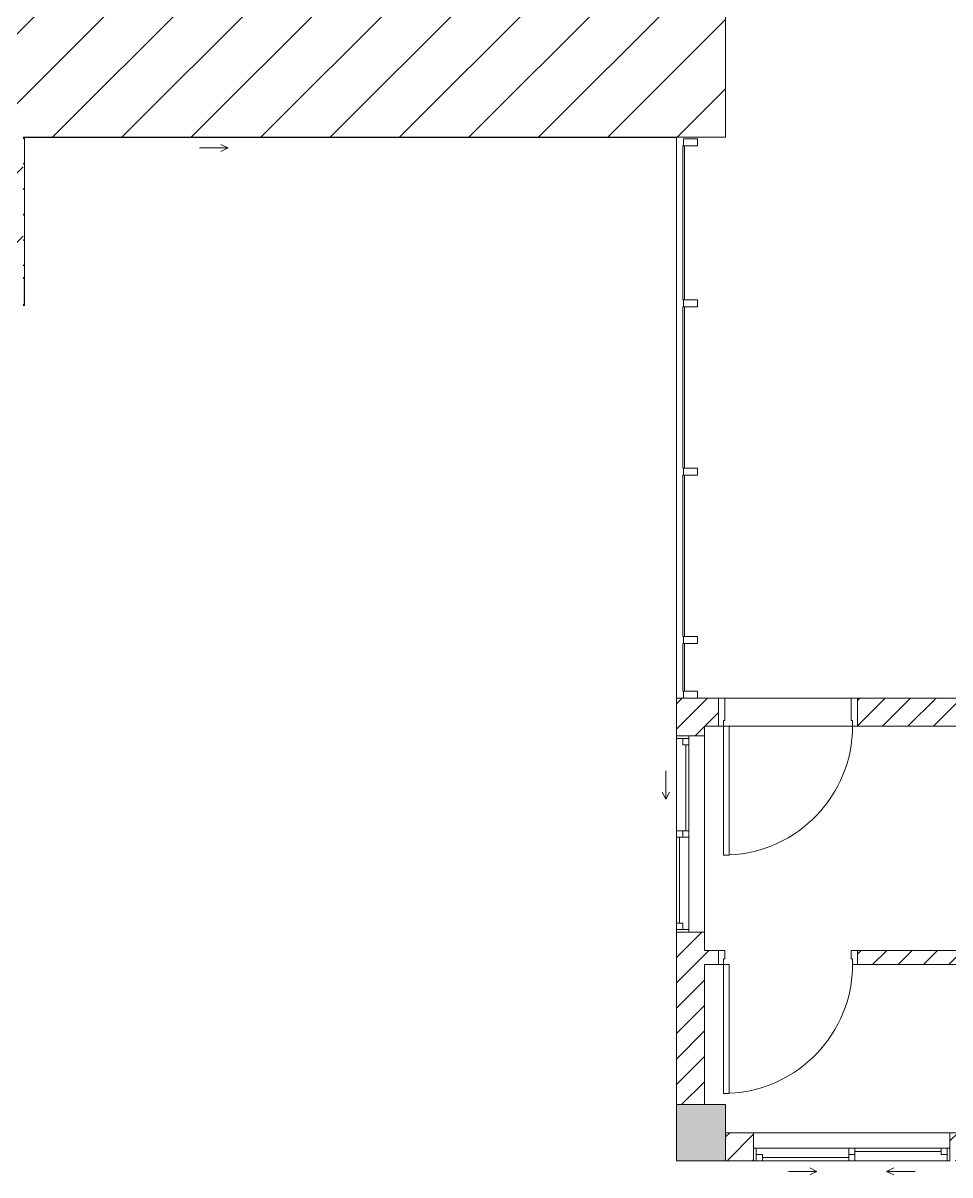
# Model space of a CAD drawing. Header units: millimetres. Extents: x 50254 to 245170, y 481 to 78637.
# Drawn here: x 229258 to 235868, y 17135 to 25352 of the extents above; entities that cross this region are included whole.
import ezdxf

# ---------------------------------------------------------------- set-up
doc = ezdxf.new("R2010")
doc.units = ezdxf.units.MM
doc.linetypes.add('IMPORT-Dash _2_', pattern=[6, 3, -3])
for name, color, linetype, lineweight in [('A-DETL-GENF-6', 20, 'Continuous', 9), ('A-DETL-GENF-7', 53, 'Continuous', 9), ('A-DETL-THIN-2', 151, 'Continuous', 9), ('A-DOOR-FRAM-2', 53, 'Continuous', 9), ('A-FLOR-1-1', 53, 'Continuous', 9), ('A-GLAZ-5', 53, 'Continuous', 9), ('A-GLAZ-CURT-4', 53, 'Continuous', 9), ('A-GLAZ-CWMG-1-1', 53, 'Continuous', 9), ('A-WALL-1-1', 53, 'Continuous', 9), ('A-WALL-PATT-3', 53, 'Continuous', 9), ('A_1404_dwg-1', 53, 'Continuous', 9), ('S-COLS-1', 130, 'Continuous', 9), ('S-COLS-10', 130, 'IMPORT-Dash _2_', 9), ('S-COLS-2-1', 53, 'Continuous', 9), ('S-COLS-4-1', 53, 'Continuous', 9), ('S-COLS-HDLN-2', 53, 'IMPORT-Dash _2_', 9)]:
    doc.layers.add(name, color=color, linetype=linetype, lineweight=lineweight)
pattern_1 = [(45, (0, 0), (-90.50967, 90.50967), [])]

# ---------------------------------------------------------------- blocks, each defined once
blk = doc.blocks.new('A_1404_dwg_NCV_TKTC_KET CAU_rvt-1-TKTC_MB HOÀN THIỆN SÀN TẦNG 3-4-4819833-KeyPlan-CH1')
at = {"layer": 'S-COLS-1'}
blk.add_hatch(color=256, dxfattribs=at).paths.add_polyline_path([(116452.6, 17236.9), (116452.6, 17636.9), (116102.6, 17636.9), (116102.6, 17236.9)])
at = {"layer": 'A-FLOR-1-1'}
for p, q in [((111452.6, 24535.2), (115052.6, 24535.2)), ((115052.6, 24535.3), (116102.6, 24535.3))]:
    blk.add_line(p, q, dxfattribs=at)
at = {"layer": 'S-COLS-2-1', "flags": 128}
blk.add_lwpolyline([(116452.6, 17636.9), (116102.6, 17636.9), (116102.6, 17236.9), (116452.6, 17236.9)], close=True, dxfattribs=at)
blk = doc.blocks.new('A_1404_dwg_1_FAMILY RVT - W01-WxH 1400x1400xmm-389822-TKTC_MB HOÀN THIỆN SÀN TẦNG 3-4-V143-KeyPlan-CH1')
at = {"layer": 'A-GLAZ-5'}
blk.add_line((47504.2, 24460.7), (47301, 24460.7), dxfattribs=at)
at = {"layer": 'A-GLAZ-5', "flags": 128}
blk.add_lwpolyline([(47453.4, 24435.3), (47504.2, 24460.7), (47453.4, 24486.1)], dxfattribs=at)
blk = doc.blocks.new('A_1404_dwg_System Panel - Glazed-1453213-TKTC_MB HOÀN THIỆN SÀN TẦNG 3-4-4819973-KeyPlan-CH1')
at = {"layer": 'A-GLAZ-CURT-4', "flags": 128}
blk.add_lwpolyline([(116146.6, 24476.9), (116146.6, 23376.9), (116158.6, 23376.9), (116158.6, 24476.9)], close=True, dxfattribs=at)
blk = doc.blocks.new('A_1404_dwg_System Panel - Glazed-1286806-TKTC_MB HOÀN THIỆN SÀN TẦNG 3-4-4819969-KeyPlan-CH1')
at = {"layer": 'A-GLAZ-CURT-4', "flags": 128}
blk.add_lwpolyline([(44808.6, 21786.9), (44808.6, 22936.9), (44796.6, 22936.9), (44796.6, 21786.9)], close=True, dxfattribs=at)
blk = doc.blocks.new('A_1404_dwg_System Panel - Glazed-4731533-TKTC_MB HOÀN THIỆN SÀN TẦNG 3-4-4819974-KeyPlan-CH1')
at = {"layer": 'A-GLAZ-CURT-4', "flags": 128}
blk.add_lwpolyline([(116146.6, 20926.9), (116146.6, 20586.9), (116158.6, 20586.9), (116158.6, 20926.9)], close=True, dxfattribs=at)
blk = doc.blocks.new('A_1404_dwg_Rectangular Mullion - 50 x 100mm-1286808-TKTC_MB HOÀN THIỆN SÀN TẦNG 3-4-4819971-KeyPlan-CH1')
at = {"layer": 'A-GLAZ-CWMG-1-1', "flags": 128}
blk.add_lwpolyline([(44802.6, 24476.9), (44802.6, 24526.9), (44702.6, 24526.9), (44702.6, 24476.9)], close=True, dxfattribs=at)
blk = doc.blocks.new('A_1404_dwg_Rectangular Mullion - 50 x 100mm-1286811-TKTC_MB HOÀN THIỆN SÀN TẦNG 3-4-4819975-KeyPlan-CH1')
at = {"layer": 'A-GLAZ-CWMG-1-1', "flags": 128}
blk.add_lwpolyline([(116152.6, 24526.9), (116152.6, 24476.9), (116252.6, 24476.9), (116252.6, 24526.9)], close=True, dxfattribs=at)
blk = doc.blocks.new('A_1404_dwg_Rectangular Mullion - 50 x 100mm-1286804-TKTC_MB HOÀN THIỆN SÀN TẦNG 3-4-4819972-KeyPlan-CH1')
at = {"layer": 'A-GLAZ-CWMG-1-1', "flags": 128}
blk.add_lwpolyline([(44802.6, 21736.9), (44802.6, 21786.9), (44702.6, 21786.9), (44702.6, 21736.9)], close=True, dxfattribs=at)
blk = doc.blocks.new('A_1404_dwg_1_FAMILY RVT - W01-WxH 1400x1400xmm-V7-TKTC_MB HOÀN THIỆN SÀN TẦNG 3-4-4819976-KeyPlan-CH1')
at = {"layer": 'A-GLAZ-5'}
blk.add_line((117104.2, 17160.7), (116901, 17160.7), dxfattribs=at)
at = {"layer": 'A-GLAZ-5', "flags": 128}
blk.add_lwpolyline([(117053.4, 17135.3), (117104.2, 17160.7), (117053.4, 17186.1)], dxfattribs=at)
blk = doc.blocks.new('A_1404_dwg_G1_SOF - BO TRU - 200x200-3054293-TKTC_MB HOÀN THIỆN SÀN TẦNG 3-4-V145-KeyPlan-CH1')
at = {"layer": 'S-COLS-10'}
blk.add_hatch(color=256, dxfattribs=at).paths.add_polyline_path([(111452.6, 23336.9), (111452.6, 23536.9), (111442.6, 23536.9), (111442.6, 23336.9)])
at = {"layer": 'S-COLS-4-1'}
blk.add_line((111452.6, 23536.9), (111442.6, 23536.9), dxfattribs=at)
at = {"layer": 'S-COLS-4-1', "flags": 128}
blk.add_lwpolyline([(111442.6, 23336.9), (111452.6, 23336.9), (111452.6, 23536.9)], dxfattribs=at)
at = {"layer": 'S-COLS-HDLN-2'}
for p, q in [((111452.6, 23536.9), (111442.6, 23526.9)), ((111442.6, 23346.9), (111452.6, 23336.9))]:
    blk.add_line(p, q, dxfattribs=at)
blk = doc.blocks.new('A_1404_dwg_1_FAMILY RVT - W01-WxH 1400x1400xmm-V168-TKTC_MB HOÀN THIỆN SÀN TẦNG 3-4-4820050-KeyPlan-CH1')
at = {"layer": 'A-GLAZ-5'}
for p, q in [((44802.6, 20247.9), (44713.7, 20247.9)), ((44735.9, 19589.2), (44735.9, 20203.4)), ((44878.8, 19815.3), (44878.8, 20018.5)), ((44758.1, 19589.2), (44758.1, 19544.7)), ((44802.6, 19544.7), (44802.6, 19589.2)), ((44780.3, 18930.4), (44780.3, 19544.7)), ((44802.6, 18866.9), (44802.6, 18930.4)), ((44802.6, 18886), (44713.7, 18886))]:
    blk.add_line(p, q, dxfattribs=at)
at = {"layer": 'A-GLAZ-5', "flags": 128}
blk.add_lwpolyline([(44602.6, 18866.9), (44602.6, 20266.9), (44802.6, 20266.9), (44802.6, 18866.9)], close=True, dxfattribs=at)
for points in [[(44713.7, 18866.9), (44713.7, 18886), (44713.7, 19544.7), (44713.7, 19589.2), (44713.7, 20203.4), (44713.7, 20266.9)], [(44713.7, 19589.2), (44802.6, 19589.2), (44802.6, 20247.9), (44802.6, 20266.9)], [(44758.1, 20247.9), (44758.1, 20203.4), (44713.7, 20203.4)], [(44904.2, 19866.1), (44878.8, 19815.3), (44853.4, 19866.1)], [(44713.7, 19544.7), (44802.6, 19544.7), (44802.6, 18930.4), (44758.1, 18930.4), (44758.1, 18886)]]:
    blk.add_lwpolyline(points, dxfattribs=at)
blk = doc.blocks.new('A_1404_dwg_FD_04 - FD_04-900x2200mm-700241-TKTC_MB HOÀN THIỆN SÀN TẦNG 3-4-4820051-KeyPlan-CH1')
at = {"layer": 'A-DETL-GENF-7', "flags": 128}
blk.add_lwpolyline([(116437.6, 19416.9), (116437.6, 20336.9), (116477.6, 20336.9), (116477.6, 19416.9)], close=True, dxfattribs=at)
at = {"layer": 'A-DETL-GENF-7'}
blk.add_arc((116437.6, 20336.9), 920, 272.49191, 360, dxfattribs=at)
at = {"layer": 'A-DOOR-FRAM-2', "flags": 128}
for points in [[(116437.6, 20376.9), (116447.6, 20376.9), (116447.6, 20536.9), (116402.6, 20536.9), (116402.6, 20336.9), (116437.6, 20336.9)], [(117357.6, 20376.9), (117357.6, 20336.9), (117392.6, 20336.9), (117392.6, 20536.9), (117347.6, 20536.9), (117347.6, 20376.9)]]:
    blk.add_lwpolyline(points, close=True, dxfattribs=at)
blk = doc.blocks.new('A_1404_dwg_FD_04 - FD_04-900x2200mm-4731490-TKTC_MB HOÀN THIỆN SÀN TẦNG 3-4-4820052-KeyPlan-CH1')
at = {"layer": 'A-DETL-GENF-7', "flags": 128}
blk.add_lwpolyline([(116437.6, 17716.9), (116437.6, 18636.9), (116477.6, 18636.9), (116477.6, 17716.9)], close=True, dxfattribs=at)
at = {"layer": 'A-DETL-GENF-7'}
blk.add_arc((116437.6, 18636.9), 920, 272.49191, 360, dxfattribs=at)
at = {"layer": 'A-DOOR-FRAM-2', "flags": 128}
for points in [[(116437.6, 18676.9), (116447.6, 18676.9), (116447.6, 18736.9), (116402.6, 18736.9), (116402.6, 18636.9), (116437.6, 18636.9)], [(117357.6, 18676.9), (117357.6, 18636.9), (117392.6, 18636.9), (117392.6, 18736.9), (117347.6, 18736.9), (117347.6, 18676.9)]]:
    blk.add_lwpolyline(points, close=True, dxfattribs=at)
blk = doc.blocks.new('A_1404_dwg_1_FAMILY RVT - W01-WxH 1400x1400xmm-V4-TKTC_MB HOÀN THIỆN SÀN TẦNG 3-4-4819953-KeyPlan-CH1')
at = {"layer": 'A-GLAZ-5'}
for p, q in [((127252.6, 75616.3), (127163.7, 75616.3)), ((127230.3, 75571.8), (127230.3, 74957.5)), ((127208.1, 74913.1), (127208.1, 74957.5)), ((127252.6, 74957.5), (127252.6, 74913.1)), ((127185.9, 74913.1), (127185.9, 74298.8)), ((127328.8, 74686.9), (127328.8, 74483.7)), ((127252.6, 74254.4), (127163.7, 74254.4))]:
    blk.add_line(p, q, dxfattribs=at)
at = {"layer": 'A-GLAZ-5', "flags": 128}
for points in [[(127252.6, 75635.3), (127052.6, 75635.3), (127052.6, 74235.3), (127252.6, 74235.3), (127252.6, 75635.3), (127252.6, 75571.8)], [(127163.7, 75635.3), (127163.7, 75616.3), (127163.7, 74957.5), (127163.7, 74913.1), (127163.7, 74298.8), (127163.7, 74235.3)], [(127163.7, 74957.5), (127252.6, 74957.5), (127252.6, 75571.8), (127208.1, 75571.8), (127208.1, 75616.3)], [(127163.7, 74913.1), (127252.6, 74913.1), (127252.6, 74254.4), (127252.6, 74235.3)], [(127354.2, 74636.1), (127328.8, 74686.9), (127303.4, 74636.1)], [(127208.1, 74254.4), (127208.1, 74298.8), (127163.7, 74298.8)]]:
    blk.add_lwpolyline(points, dxfattribs=at)
blk = doc.blocks.new('A_1404_dwg-4819832-KeyPlan-CH1')
at = {"layer": 'A-WALL-PATT-3'}
h = blk.add_hatch(dxfattribs=at)
h.set_pattern_fill('FP_22', color=256, style=0, pattern_type=2)
h.set_pattern_definition(pattern_1)
h.paths.add_polyline_path([(111452.6, 23536.9), (111452.6, 24536.9), (111442.6, 24536.9), (111442.6, 23536.9)])
h = blk.add_hatch(dxfattribs=at)
h.set_pattern_fill('FP_22', color=256, style=0, pattern_type=2)
h.set_pattern_definition(pattern_1)
h.paths.add_polyline_path([(118052.6, 20336.9), (118502.6, 20336.9), (118502.6, 20536.9), (117392.6, 20536.9), (117392.6, 20336.9)])
h.paths.add_polyline_path([(116402.6, 20336.9), (116402.6, 20536.9), (116102.6, 20536.9), (116102.6, 20336.9), (116302.6, 20336.9)])
h = blk.add_hatch(dxfattribs=at)
h.set_pattern_fill('FP_22', color=256, style=0, pattern_type=2)
h.set_pattern_definition(pattern_1)
h.paths.add_polyline_path([(116102.6, 17636.9), (116302.6, 17636.9), (116302.6, 18866.9), (116102.6, 18866.9), (116102.6, 18636.9)])
h.paths.add_polyline_path([(116102.6, 20266.9), (116302.6, 20266.9), (116302.6, 20336.9), (116102.6, 20336.9)])
h = blk.add_hatch(dxfattribs=at)
h.set_pattern_fill('FP_22', color=256, style=0, pattern_type=2)
h.set_pattern_definition(pattern_1)
h.paths.add_polyline_path([(117392.6, 18636.9), (118502.6, 18636.9), (118502.6, 18736.9), (117392.6, 18736.9)])
h.paths.add_polyline_path([(116402.6, 18636.9), (116402.6, 18736.9), (116302.6, 18736.9), (116302.6, 18636.9)])
h = blk.add_hatch(dxfattribs=at)
h.set_pattern_fill('FP_22', color=256, style=0, pattern_type=2)
h.set_pattern_definition(pattern_1)
h.paths.add_polyline_path([(116652.6, 17236.9), (116652.6, 17436.9), (116452.6, 17436.9), (116452.6, 17236.9)])
h.paths.add_polyline_path([(118352.6, 17236.9), (118352.6, 17436.9), (118052.6, 17436.9), (118052.6, 17236.9)])
at = {"layer": 'A-FLOR-1-1'}
for p, q in [((116102.6, 24536.9), (116102.6, 20536.9)), ((116447.6, 20536.9), (117347.6, 20536.9)), ((117357.6, 20336.9), (116437.6, 20336.9))]:
    blk.add_line(p, q, dxfattribs=at)
at = {"layer": 'A-WALL-1-1'}
for p, q in [((111452.6, 23536.9), (111452.6, 24536.9)), ((116102.6, 18866.9), (116102.6, 17636.9)), ((116102.6, 17636.9), (116302.6, 17636.9)), ((116452.6, 17436.9), (116452.6, 17236.9)), ((116652.6, 17436.9), (116452.6, 17436.9)), ((116452.6, 17236.9), (116652.6, 17236.9))]:
    blk.add_line(p, q, dxfattribs=at)
at = {"layer": 'A-WALL-1-1', "flags": 128}
for points in [[(118852.6, 24197.4), (118852.6, 21486.9), (118502.6, 21486.9), (118502.6, 20536.9), (117392.6, 20536.9), (117392.6, 20336.9), (118502.6, 20336.9)], [(116302.6, 20266.9), (116302.6, 20336.9), (116402.6, 20336.9), (116402.6, 20536.9), (116102.6, 20536.9), (116102.6, 20266.9)], [(118502.6, 17436.9), (118502.6, 20336.9), (118502.6, 18736.9), (117392.6, 18736.9), (117392.6, 18636.9), (118502.6, 18636.9), (118502.6, 17436.9), (118052.6, 17436.9)], [(116302.6, 17636.9), (116302.6, 18636.9), (116402.6, 18636.9), (116402.6, 18736.9), (116302.6, 18736.9), (116302.6, 18866.9)]]:
    blk.add_lwpolyline(points, dxfattribs=at)
for name, p in [('A_1404_dwg_NCV_TKTC_KET CAU_rvt-1-TKTC_MB HOÀN THIỆN SÀN TẦNG 3-4-4819833-KeyPlan-CH1', (0, 0)), ('A_1404_dwg_1_FAMILY RVT - W01-WxH 1400x1400xmm-389822-TKTC_MB HOÀN THIỆN SÀN TẦNG 3-4-V143-KeyPlan-CH1', (65400, 0)), ('A_1404_dwg_Rectangular Mullion - 50 x 100mm-1286811-TKTC_MB HOÀN THIỆN SÀN TẦNG 3-4-4819975-KeyPlan-CH1', (0, 0)), ('A_1404_dwg_System Panel - Glazed-1453213-TKTC_MB HOÀN THIỆN SÀN TẦNG 3-4-4819973-KeyPlan-CH1', (0, 0)), ('A_1404_dwg_G1_SOF - BO TRU - 200x200-3054293-TKTC_MB HOÀN THIỆN SÀN TẦNG 3-4-V145-KeyPlan-CH1', (0, 0)), ('A_1404_dwg_System Panel - Glazed-4731533-TKTC_MB HOÀN THIỆN SÀN TẦNG 3-4-4819974-KeyPlan-CH1', (0, 0)), ('A_1404_dwg_FD_04 - FD_04-900x2200mm-700241-TKTC_MB HOÀN THIỆN SÀN TẦNG 3-4-4820051-KeyPlan-CH1', (0, 0)), ('A_1404_dwg_FD_04 - FD_04-900x2200mm-4731490-TKTC_MB HOÀN THIỆN SÀN TẦNG 3-4-4820052-KeyPlan-CH1', (0, 0)), ('A_1404_dwg_1_FAMILY RVT - W01-WxH 1400x1400xmm-V7-TKTC_MB HOÀN THIỆN SÀN TẦNG 3-4-4819976-KeyPlan-CH1', (0, 0))]:
    blk.add_blockref(name, p)
for name, p, rotation in [('A_1404_dwg_Rectangular Mullion - 50 x 100mm-1286804-TKTC_MB HOÀN THIỆN SÀN TẦNG 3-4-4819972-KeyPlan-CH1', (160955.2, 45113.9), 180), ('A_1404_dwg_System Panel - Glazed-1286806-TKTC_MB HOÀN THIỆN SÀN TẦNG 3-4-4819969-KeyPlan-CH1', (160955.2, 45113.9), 180), ('A_1404_dwg_System Panel - Glazed-1286806-TKTC_MB HOÀN THIỆN SÀN TẦNG 3-4-4819969-KeyPlan-CH1', (160955.2, 43913.9), 180), ('A_1404_dwg_Rectangular Mullion - 50 x 100mm-1286804-TKTC_MB HOÀN THIỆN SÀN TẦNG 3-4-4819972-KeyPlan-CH1', (160955.2, 43913.9), 180), ('A_1404_dwg_Rectangular Mullion - 50 x 100mm-1286804-TKTC_MB HOÀN THIỆN SÀN TẦNG 3-4-4819972-KeyPlan-CH1', (160955.2, 42713.9), 180), ('A_1404_dwg_Rectangular Mullion - 50 x 100mm-1286808-TKTC_MB HOÀN THIỆN SÀN TẦNG 3-4-4819971-KeyPlan-CH1', (160955.2, 45063.9), 180), ('A_1404_dwg_1_FAMILY RVT - W01-WxH 1400x1400xmm-V4-TKTC_MB HOÀN THIỆN SÀN TẦNG 3-4-4819953-KeyPlan-CH1', (243355.1, 94502.2), 180), ('A_1404_dwg_1_FAMILY RVT - W01-WxH 1400x1400xmm-V168-TKTC_MB HOÀN THIỆN SÀN TẦNG 3-4-4820050-KeyPlan-CH1', (97785.6, 62039.5), 270.0000000000001)]:
    blk.add_blockref(name, p, dxfattribs=dict(rotation=rotation))

msp = doc.modelspace()

# ---------------------------------------------------------------- hatches: boundary and pattern name
at = {"layer": 'A-DETL-GENF-6'}
h = msp.add_hatch(dxfattribs=at)
h.set_pattern_fill('FP_23', color=256, style=0, pattern_type=2)
h.set_pattern_definition([(45, (117815.8, 0), (-247.4874, 247.4874), [])])
h.paths.add_polyline_path([(229068.4, 23336.9), (229258.4, 23336.9), (229258.4, 24536.9), (234268.4, 24536.9), (234268.4, 33536.9), (226078.4, 33536.9), (226078.4, 23336.9), (229058.4, 23336.9)])
h.paths.add_polyline_path([(221068.4, 23336.9), (221068.4, 23336.9), (221068.4, 24536.9), (225858.4, 24536.9), (225858.4, 33536.9), (217888.4, 33536.9), (217888.4, 24536.9), (217793.4, 24536.9), (217793.4, 23336.9), (220868.4, 23336.9)])
h.paths.add_polyline_path([(212668.4, 23336.9), (212943.3, 23336.9), (212943.3, 24536.9), (217658.4, 24537.4), (217658.4, 33536.9), (209533.3, 33536.9), (209533.3, 24536.9), (209468.3, 24536.5), (209468.4, 23336.9), (212668.3, 23336.9)])
h.paths.add_polyline_path([(186539.4, 23336.9), (187068.4, 23336.9), (187068.4, 24536.9), (187003.4, 24537.4), (187003.4, 33536.9), (178583.4, 33536.9), (178583.4, 24536.9), (183593.4, 24536.9), (183593.4, 23336.9), (183868.4, 23336.9)])
h.paths.add_polyline_path([(170368.4, 23336.9), (170753.4, 23336.9), (170753.4, 24536.9), (170688.4, 24536.9), (170688.4, 33536.9), (162268.4, 33536.9), (162268.4, 24536.9), (167278.4, 24536.9), (167278.4, 23336.9), (170143.4, 23336.9)])
h.paths.add_polyline_path([(225968.4, 53311.9), (234268.4, 53311.9), (234268.3, 61911.9), (225268.4, 61911.9), (225268.4, 56835.3), (224068.4, 56833.3), (224068.4, 53311.9), (225478.4, 53311.9)])
h.paths.add_polyline_path([(165768.3, 53311.9), (172468.4, 53311.9), (172468.4, 56835.3), (171268.4, 56835.3), (171268.3, 61911.9), (162268.4, 61911.9), (162268.4, 53311.9), (164568.4, 53311.9)])

# ---------------------------------------------------------------- linework, layer by layer
at = {"layer": 'A-DETL-THIN-2'}
for p, q in [((234268.4, 24536.9), (234268.4, 33536.9)), ((229258.4, 24536.9), (234268.4, 24536.9))]:
    msp.add_line(p, q, dxfattribs=at)

# ---------------------------------------------------------------- block references
at = {"layer": 'A_1404_dwg-1'}
msp.add_blockref('A_1404_dwg-4819832-KeyPlan-CH1', (117815.8, 0), dxfattribs=at)

doc.saveas('drawing.dxf')
